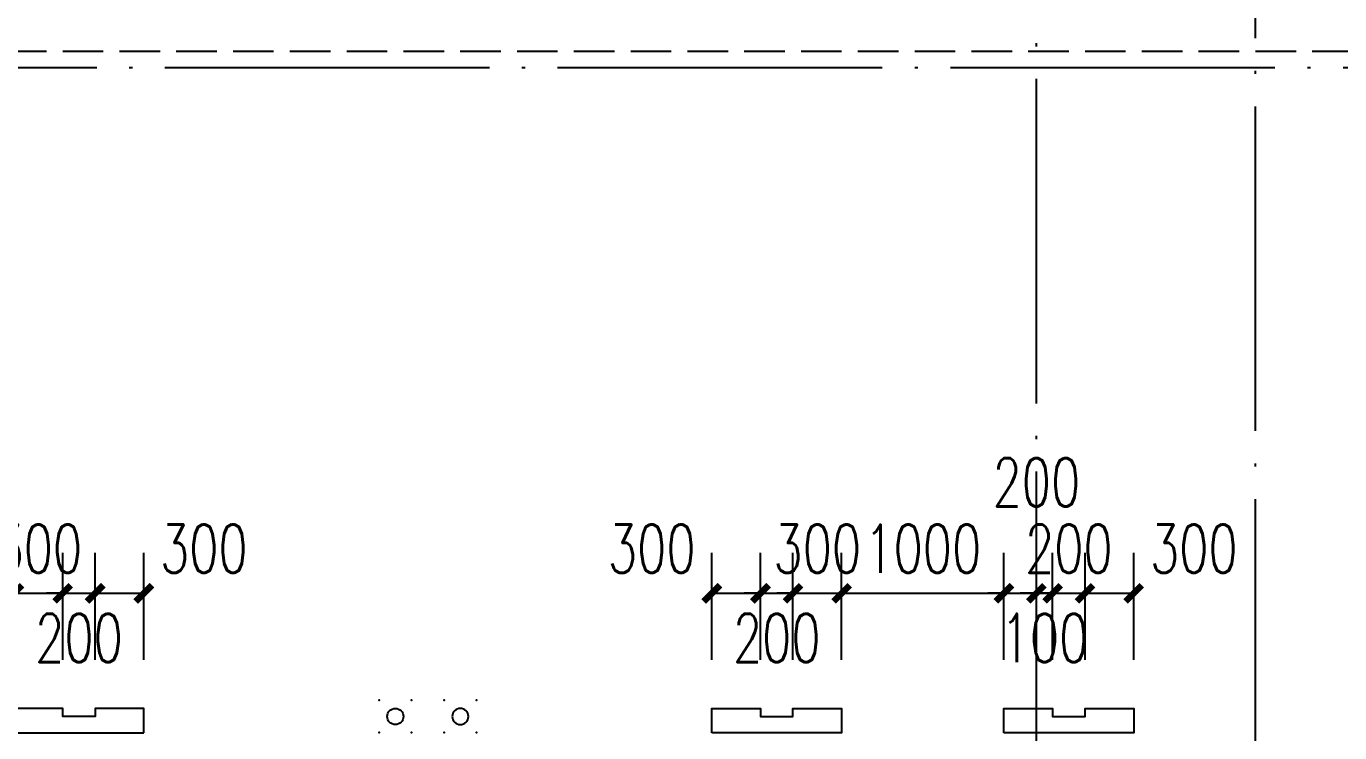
# Model space of a CAD drawing. Extents: x 41972 to 370663, y -1070170 to -56660.
# Drawn here: x 252623 to 260716, y -119387 to -115033 of the extents above; entities that cross this region are included whole.
import ezdxf

# ---------------------------------------------------------------- set-up
doc = ezdxf.new("R2010")
doc.units = 0
doc.header["$LTSCALE"] = 1000
doc.header["$MEASUREMENT"] = 0
doc.linetypes.add('DOTE', pattern=[2.42, 2, -0.2, 0.02, -0.2])
doc.linetypes.add('loutai2-osc$0$DASH', pattern=[0.35, 0.25, -0.1])
doc.layers.get('Defpoints').update_dxf_attribs({"color": 250})
for name, color, linetype in [('A-DOTE_轴线', 215, 'DOTE'), ('A-METAL_金属构件', 137, 'Continuous'), ('A-PUB_DIM_细部尺寸', 64, 'Continuous'), ('A-WALL-墙', 4, 'Continuous'), ('loutai2-osc$0$A-投影线', 5, 'loutai2-osc$0$DASH'), ('SG-BZC$0$A-立管', 6, 'Continuous')]:
    doc.layers.add(name, color=color, linetype=linetype)
doc.styles.add('_TCH_DIM_T3', font='SIMPLEX', dxfattribs={"width": 0.705882, "bigfont": 'GBCBIG.shx'})
doc.dimstyles.new('_TCH_ARCH&&100', dxfattribs={"dimtxt": 297.5, "dimasz": 100, "dimexe": 250, "dimexo": 300, "dimgap": 126.25, "dimtad": 1, "dimdec": 0, "dimzin": 0, "dimdsep": 46, "dimtxsty": '_TCH_DIM_T3', "dimblk": 'ARCHTICK', "dimcen": 0.09, "dimclrt": 7, "dimazin": 2, "dimtfac": 1, "dimtdec": 0, "dimtix": 1, "dimtmove": 2, "dimatfit": 3, "dimfxl": 100, "dimtolj": 1, "dimtzin": 0, "dimarcsym": 0})

# ---------------------------------------------------------------- blocks, each defined once
blk = doc.blocks.new('loutai2-osc')
at = {"layer": 'loutai2-osc$0$A-投影线'}
blk.add_lwpolyline([(16150, 200), (16150, 6450, 0.414214), (15500, 7100), (2600, 7100, 0.414214), (1950, 6450), (1950, 200)], format="xyb", dxfattribs=at)
blk = doc.blocks.new('SG-BZC$0$立管%%c100')
at = {"layer": 'SG-BZC$0$A-立管'}
blk.add_circle((100, -100), 50, dxfattribs=at)
for p in [(0, 0), (200, 0), (0, -200), (200, -200)]:
    blk.add_point(p, dxfattribs=at)
blk = doc.blocks.new('SG-BZC')
at = {"layer": 'SG-BZC$0$A-立管', "yscale": 0.9979199999999996, "zscale": 0.9979199999999996, "rotation": 180}
for p, xscale in [((5149.6, 11700.4), 0.9979199999999996), ((5350.4, 11700.4), -0.9979199999999996)]:
    blk.add_blockref('SG-BZC$0$立管%%c100', p, dxfattribs=dict(at, xscale=xscale))
blk = doc.blocks.new('A$C5F987C3E')
at = {"layer": 'A-DOTE_轴线'}
for p, q in [((31950, 14650), (31950, 27200)), ((33300, 4800), (33300, 27200)), ((4800, 26400), (50100, 26400))]:
    blk.add_line(p, q, dxfattribs=at)
blk = doc.blocks.new('e32')
at = {"layer": 'A-WALL-墙'}
for points in [[(93296.4, 187265.4), (93296.4, 187415.4), (92996.4, 187415.4), (92996.4, 187365.4), (92796.4, 187365.4), (92796.4, 187415.4), (92496.4, 187415.4), (92496.4, 187265.4), (93296.4, 187265.4)], [(95096.4, 187265.4), (95096.4, 187415.4), (94796.4, 187415.4), (94796.4, 187365.4), (94596.4, 187365.4), (94596.4, 187415.4), (94296.4, 187415.4), (94296.4, 187265.4), (95096.4, 187265.4)], [(98596.4, 187265.4), (98596.4, 187415.4), (98896.4, 187415.4), (98896.4, 187365.4), (99096.4, 187365.4), (99096.4, 187415.4), (99396.4, 187415.4), (99396.4, 187265.4), (98596.4, 187265.4)]]:
    blk.add_lwpolyline(points, dxfattribs=at)
blk = doc.blocks.new('_ArchTick')
at = {"color": 0, "linetype": 'ByBlock', "const_width": 0.4}
blk.add_lwpolyline([(-0.5, -0.5), (0.5, 0.5)], dxfattribs=at)
blk = doc.blocks.new('*D6454')
at = {"layer": 'A-PUB_DIM_细部尺寸', "color": 0, "lineweight": -2, "transparency": 16777216}
for p, q in [((252547, -118936.5), (252547, -118277.3)), ((252847, -118936.5), (252847, -118277.3)), ((252547, -118527.3), (252447, -118527.3)), ((252547, -118527.3), (252847, -118527.3)), ((252847, -118527.3), (252947, -118527.3))]:
    blk.add_line(p, q, dxfattribs=at)
at = {"layer": 'Defpoints', "color": 0, "transparency": 16777216}
for p in [(252847, -118527.3), (252547, -119236.5), (252847, -119236.5)]:
    blk.add_point(p, dxfattribs=at)
at = {"layer": 'A-PUB_DIM_细部尺寸', "color": 0, "lineweight": -2, "transparency": 16777216, "xscale": 100, "yscale": 100, "zscale": 100}
blk.add_blockref('_ArchTick', (252547, -118527.3), dxfattribs=at)
at = {"layer": 'A-PUB_DIM_细部尺寸', "color": 0, "lineweight": -2, "transparency": 16777216, "xscale": 100, "yscale": 100, "zscale": 100, "rotation": 180}
blk.add_blockref('_ArchTick', (252847, -118527.3), dxfattribs=at)
at = {"layer": 'A-PUB_DIM_细部尺寸', "color": 7, "transparency": 16777216, "insert": (252697, -118252.3), "char_height": 297.5, "attachment_point": 5, "style": '_TCH_DIM_T3'}
blk.add_mtext('\\A1;300', dxfattribs=at)
blk = doc.blocks.new('*D6455')
at = {"layer": 'A-PUB_DIM_细部尺寸', "color": 0, "lineweight": -2, "transparency": 16777216}
for p, q in [((252847, -118936.5), (252847, -118277.3)), ((253047, -118936.5), (253047, -118277.3)), ((252847, -118527.3), (252747, -118527.3)), ((252847, -118527.3), (253047, -118527.3)), ((253047, -118527.3), (253147, -118527.3))]:
    blk.add_line(p, q, dxfattribs=at)
at = {"layer": 'Defpoints', "color": 0, "transparency": 16777216}
for p in [(253047, -118527.3), (252847, -119236.5), (253047, -119236.5)]:
    blk.add_point(p, dxfattribs=at)
at = {"layer": 'A-PUB_DIM_细部尺寸', "color": 0, "lineweight": -2, "transparency": 16777216, "xscale": 100, "yscale": 100, "zscale": 100}
blk.add_blockref('_ArchTick', (252847, -118527.3), dxfattribs=at)
at = {"layer": 'A-PUB_DIM_细部尺寸', "color": 0, "lineweight": -2, "transparency": 16777216, "xscale": 100, "yscale": 100, "zscale": 100, "rotation": 180}
blk.add_blockref('_ArchTick', (253047, -118527.3), dxfattribs=at)
at = {"layer": 'A-PUB_DIM_细部尺寸', "color": 7, "transparency": 16777216, "insert": (252947, -118802.3), "char_height": 297.5, "attachment_point": 5, "style": '_TCH_DIM_T3'}
blk.add_mtext('\\A1;200', dxfattribs=at)
blk = doc.blocks.new('*D6456')
at = {"layer": 'A-PUB_DIM_细部尺寸', "color": 0, "lineweight": -2, "transparency": 16777216}
for p, q in [((253047, -118936.5), (253047, -118277.3)), ((253347, -118936.5), (253347, -118277.3)), ((253047, -118527.3), (253347, -118527.3))]:
    blk.add_line(p, q, dxfattribs=at)
at = {"layer": 'Defpoints', "color": 0, "transparency": 16777216}
for p in [(253347, -118527.3), (253047, -119236.5), (253347, -119236.5)]:
    blk.add_point(p, dxfattribs=at)
at = {"layer": 'A-PUB_DIM_细部尺寸', "color": 0, "lineweight": -2, "transparency": 16777216, "xscale": 100, "yscale": 100, "zscale": 100, "rotation": 180}
blk.add_blockref('_ArchTick', (253047, -118527.3), dxfattribs=at)
at = {"layer": 'A-PUB_DIM_细部尺寸', "color": 0, "lineweight": -2, "transparency": 16777216, "xscale": 100, "yscale": 100, "zscale": 100}
blk.add_blockref('_ArchTick', (253347, -118527.3), dxfattribs=at)
at = {"layer": 'A-PUB_DIM_细部尺寸', "color": 7, "transparency": 16777216, "insert": (253717, -118252.3), "char_height": 297.5, "attachment_point": 5, "style": '_TCH_DIM_T3'}
blk.add_mtext('\\A1;300', dxfattribs=at)
blk = doc.blocks.new('*D6457')
at = {"layer": 'A-PUB_DIM_细部尺寸', "color": 0, "lineweight": -2, "transparency": 16777216}
for p, q in [((259147, -118936.5), (259147, -118277.3)), ((259447, -118936.5), (259447, -118277.3)), ((259147, -118527.3), (259447, -118527.3))]:
    blk.add_line(p, q, dxfattribs=at)
at = {"layer": 'Defpoints', "color": 0, "transparency": 16777216}
for p in [(259447, -118527.3), (259147, -119236.5), (259447, -119236.5)]:
    blk.add_point(p, dxfattribs=at)
at = {"layer": 'A-PUB_DIM_细部尺寸', "color": 0, "lineweight": -2, "transparency": 16777216, "xscale": 100, "yscale": 100, "zscale": 100, "rotation": 180}
blk.add_blockref('_ArchTick', (259147, -118527.3), dxfattribs=at)
at = {"layer": 'A-PUB_DIM_细部尺寸', "color": 0, "lineweight": -2, "transparency": 16777216, "xscale": 100, "yscale": 100, "zscale": 100}
blk.add_blockref('_ArchTick', (259447, -118527.3), dxfattribs=at)
at = {"layer": 'A-PUB_DIM_细部尺寸', "color": 7, "transparency": 16777216, "insert": (259817, -118252.3), "char_height": 297.5, "attachment_point": 5, "style": '_TCH_DIM_T3'}
blk.add_mtext('\\A1;300', dxfattribs=at)
blk = doc.blocks.new('*D6458')
at = {"layer": 'A-PUB_DIM_细部尺寸', "color": 0, "lineweight": -2, "transparency": 16777216}
for p, q in [((258947, -118936.5), (258947, -118277.3)), ((259147, -118936.5), (259147, -118277.3)), ((258947, -118527.3), (258847, -118527.3)), ((258947, -118527.3), (259147, -118527.3)), ((259147, -118527.3), (259247, -118527.3))]:
    blk.add_line(p, q, dxfattribs=at)
at = {"layer": 'Defpoints', "color": 0, "transparency": 16777216}
for p in [(259147, -118527.3), (258947, -119236.5), (259147, -119236.5)]:
    blk.add_point(p, dxfattribs=at)
at = {"layer": 'A-PUB_DIM_细部尺寸', "color": 0, "lineweight": -2, "transparency": 16777216, "xscale": 100, "yscale": 100, "zscale": 100}
blk.add_blockref('_ArchTick', (258947, -118527.3), dxfattribs=at)
at = {"layer": 'A-PUB_DIM_细部尺寸', "color": 0, "lineweight": -2, "transparency": 16777216, "xscale": 100, "yscale": 100, "zscale": 100, "rotation": 180}
blk.add_blockref('_ArchTick', (259147, -118527.3), dxfattribs=at)
at = {"layer": 'A-PUB_DIM_细部尺寸', "color": 7, "transparency": 16777216, "insert": (259047, -118252.3), "char_height": 297.5, "attachment_point": 5, "style": '_TCH_DIM_T3'}
blk.add_mtext('\\A1;200', dxfattribs=at)
blk = doc.blocks.new('*D6459')
at = {"layer": 'A-PUB_DIM_细部尺寸', "color": 0, "lineweight": -2, "transparency": 16777216}
for p, q in [((258847, -118936.5), (258847, -118277.3)), ((258947, -118936.5), (258947, -118277.3)), ((258847, -118527.3), (258747, -118527.3)), ((258847, -118527.3), (258947, -118527.3)), ((258947, -118527.3), (259047, -118527.3))]:
    blk.add_line(p, q, dxfattribs=at)
at = {"layer": 'Defpoints', "color": 0, "transparency": 16777216}
for p in [(258947, -118527.3), (258847, -119236.5), (258947, -119236.5)]:
    blk.add_point(p, dxfattribs=at)
at = {"layer": 'A-PUB_DIM_细部尺寸', "color": 0, "lineweight": -2, "transparency": 16777216, "xscale": 100, "yscale": 100, "zscale": 100}
blk.add_blockref('_ArchTick', (258847, -118527.3), dxfattribs=at)
at = {"layer": 'A-PUB_DIM_细部尺寸', "color": 0, "lineweight": -2, "transparency": 16777216, "xscale": 100, "yscale": 100, "zscale": 100, "rotation": 180}
blk.add_blockref('_ArchTick', (258947, -118527.3), dxfattribs=at)
at = {"layer": 'A-PUB_DIM_细部尺寸', "color": 7, "transparency": 16777216, "insert": (258897, -118802.3), "char_height": 297.5, "attachment_point": 5, "style": '_TCH_DIM_T3'}
blk.add_mtext('\\A1;100', dxfattribs=at)
blk = doc.blocks.new('*D6460')
at = {"layer": 'A-PUB_DIM_细部尺寸', "color": 0, "lineweight": -2, "transparency": 16777216}
for p, q in [((258647, -118936.5), (258647, -118277.3)), ((258847, -118936.5), (258847, -118277.3)), ((258647, -118527.3), (258547, -118527.3)), ((258647, -118527.3), (258847, -118527.3)), ((258847, -118527.3), (258947, -118527.3))]:
    blk.add_line(p, q, dxfattribs=at)
at = {"layer": 'Defpoints', "color": 0, "transparency": 16777216}
for p in [(258847, -118527.3), (258647, -119236.5), (258847, -119236.5)]:
    blk.add_point(p, dxfattribs=at)
at = {"layer": 'A-PUB_DIM_细部尺寸', "color": 0, "lineweight": -2, "transparency": 16777216, "xscale": 100, "yscale": 100, "zscale": 100}
blk.add_blockref('_ArchTick', (258647, -118527.3), dxfattribs=at)
at = {"layer": 'A-PUB_DIM_细部尺寸', "color": 0, "lineweight": -2, "transparency": 16777216, "xscale": 100, "yscale": 100, "zscale": 100, "rotation": 180}
blk.add_blockref('_ArchTick', (258847, -118527.3), dxfattribs=at)
at = {"layer": 'A-PUB_DIM_细部尺寸', "color": 7, "transparency": 16777216, "insert": (258847, -117842.8), "char_height": 297.5, "attachment_point": 5, "style": '_TCH_DIM_T3'}
blk.add_mtext('\\A1;200', dxfattribs=at)
blk = doc.blocks.new('*D6461')
at = {"layer": 'A-PUB_DIM_细部尺寸', "color": 0, "lineweight": -2, "transparency": 16777216}
for p, q in [((257647, -118936.5), (257647, -118277.3)), ((258647, -118936.5), (258647, -118277.3)), ((257647, -118527.3), (258647, -118527.3))]:
    blk.add_line(p, q, dxfattribs=at)
at = {"layer": 'Defpoints', "color": 0, "transparency": 16777216}
for p in [(258647, -118527.3), (257647, -119236.5), (258647, -119236.5)]:
    blk.add_point(p, dxfattribs=at)
at = {"layer": 'A-PUB_DIM_细部尺寸', "color": 0, "lineweight": -2, "transparency": 16777216, "xscale": 100, "yscale": 100, "zscale": 100, "rotation": 180}
blk.add_blockref('_ArchTick', (257647, -118527.3), dxfattribs=at)
at = {"layer": 'A-PUB_DIM_细部尺寸', "color": 0, "lineweight": -2, "transparency": 16777216, "xscale": 100, "yscale": 100, "zscale": 100}
blk.add_blockref('_ArchTick', (258647, -118527.3), dxfattribs=at)
at = {"layer": 'A-PUB_DIM_细部尺寸', "color": 7, "transparency": 16777216, "insert": (258147, -118252.3), "char_height": 297.5, "attachment_point": 5, "style": '_TCH_DIM_T3'}
blk.add_mtext('\\A1;1000', dxfattribs=at)
blk = doc.blocks.new('*D6462')
at = {"layer": 'A-PUB_DIM_细部尺寸', "color": 0, "lineweight": -2, "transparency": 16777216}
for p, q in [((257347, -118936.5), (257347, -118277.3)), ((257647, -118936.5), (257647, -118277.3)), ((257347, -118527.3), (257247, -118527.3)), ((257347, -118527.3), (257647, -118527.3)), ((257647, -118527.3), (257747, -118527.3))]:
    blk.add_line(p, q, dxfattribs=at)
at = {"layer": 'Defpoints', "color": 0, "transparency": 16777216}
for p in [(257647, -118527.3), (257347, -119236.5), (257647, -119236.5)]:
    blk.add_point(p, dxfattribs=at)
at = {"layer": 'A-PUB_DIM_细部尺寸', "color": 0, "lineweight": -2, "transparency": 16777216, "xscale": 100, "yscale": 100, "zscale": 100}
blk.add_blockref('_ArchTick', (257347, -118527.3), dxfattribs=at)
at = {"layer": 'A-PUB_DIM_细部尺寸', "color": 0, "lineweight": -2, "transparency": 16777216, "xscale": 100, "yscale": 100, "zscale": 100, "rotation": 180}
blk.add_blockref('_ArchTick', (257647, -118527.3), dxfattribs=at)
at = {"layer": 'A-PUB_DIM_细部尺寸', "color": 7, "transparency": 16777216, "insert": (257497, -118252.3), "char_height": 297.5, "attachment_point": 5, "style": '_TCH_DIM_T3'}
blk.add_mtext('\\A1;300', dxfattribs=at)
blk = doc.blocks.new('*D6463')
at = {"layer": 'A-PUB_DIM_细部尺寸', "color": 0, "lineweight": -2, "transparency": 16777216}
for p, q in [((257147, -118936.5), (257147, -118277.3)), ((257347, -118936.5), (257347, -118277.3)), ((257147, -118527.3), (257047, -118527.3)), ((257147, -118527.3), (257347, -118527.3)), ((257347, -118527.3), (257447, -118527.3))]:
    blk.add_line(p, q, dxfattribs=at)
at = {"layer": 'Defpoints', "color": 0, "transparency": 16777216}
for p in [(257347, -118527.3), (257147, -119236.5), (257347, -119236.5)]:
    blk.add_point(p, dxfattribs=at)
at = {"layer": 'A-PUB_DIM_细部尺寸', "color": 0, "lineweight": -2, "transparency": 16777216, "xscale": 100, "yscale": 100, "zscale": 100}
blk.add_blockref('_ArchTick', (257147, -118527.3), dxfattribs=at)
at = {"layer": 'A-PUB_DIM_细部尺寸', "color": 0, "lineweight": -2, "transparency": 16777216, "xscale": 100, "yscale": 100, "zscale": 100, "rotation": 180}
blk.add_blockref('_ArchTick', (257347, -118527.3), dxfattribs=at)
at = {"layer": 'A-PUB_DIM_细部尺寸', "color": 7, "transparency": 16777216, "insert": (257247, -118802.3), "char_height": 297.5, "attachment_point": 5, "style": '_TCH_DIM_T3'}
blk.add_mtext('\\A1;200', dxfattribs=at)
blk = doc.blocks.new('*D6464')
at = {"layer": 'A-PUB_DIM_细部尺寸', "color": 0, "lineweight": -2, "transparency": 16777216}
for p, q in [((256847, -118936.5), (256847, -118277.3)), ((257147, -118936.5), (257147, -118277.3)), ((256847, -118527.3), (257147, -118527.3))]:
    blk.add_line(p, q, dxfattribs=at)
at = {"layer": 'Defpoints', "color": 0, "transparency": 16777216}
for p in [(257147, -118527.3), (256847, -119236.5), (257147, -119236.5)]:
    blk.add_point(p, dxfattribs=at)
at = {"layer": 'A-PUB_DIM_细部尺寸', "color": 0, "lineweight": -2, "transparency": 16777216, "xscale": 100, "yscale": 100, "zscale": 100, "rotation": 180}
blk.add_blockref('_ArchTick', (256847, -118527.3), dxfattribs=at)
at = {"layer": 'A-PUB_DIM_细部尺寸', "color": 0, "lineweight": -2, "transparency": 16777216, "xscale": 100, "yscale": 100, "zscale": 100}
blk.add_blockref('_ArchTick', (257147, -118527.3), dxfattribs=at)
at = {"layer": 'A-PUB_DIM_细部尺寸', "color": 7, "transparency": 16777216, "insert": (256477, -118252.3), "char_height": 297.5, "attachment_point": 5, "style": '_TCH_DIM_T3'}
blk.add_mtext('\\A1;300', dxfattribs=at)
blk = doc.blocks.new('7d')
at = {"layer": 'A-PUB_DIM_细部尺寸'}
for base, p1, p2, picture, middle in [((258847, -118527.3), (258647, -119236.5), (258847, -119236.5), '*D6460', (258847, -117842.8)), ((253347, -118527.3), (253047, -119236.5), (253347, -119236.5), '*D6456', (253717, -118252.3)), ((257147, -118527.3), (256847, -119236.5), (257147, -119236.5), '*D6464', (256477, -118252.3)), ((259447, -118527.3), (259147, -119236.5), (259447, -119236.5), '*D6457', (259817, -118252.3)), ((253047, -118527.3), (252847, -119236.5), (253047, -119236.5), '*D6455', (252947, -118802.3)), ((257347, -118527.3), (257147, -119236.5), (257347, -119236.5), '*D6463', (257247, -118802.3)), ((258947, -118527.3), (258847, -119236.5), (258947, -119236.5), '*D6459', (258897, -118802.3))]:
    dim = blk.add_linear_dim(base=base, p1=p1, p2=p2, angle=0, dimstyle='_TCH_ARCH&&100', dxfattribs=at)
    dim.commit()
    dim.dimension.update_dxf_attribs({"geometry": picture, "text_midpoint": middle, "dimtype": 161})
for p1, p2, picture, middle in [((252547, -119236.5), (252847, -119236.5), '*D6454', (252697, -118252.3)), ((257347, -119236.5), (257647, -119236.5), '*D6462', (257497, -118252.3)), ((257647, -119236.5), (258647, -119236.5), '*D6461', (258147, -118252.3)), ((258947, -119236.5), (259147, -119236.5), '*D6458', (259047, -118252.3))]:
    dim = blk.add_aligned_dim(p1=p1, p2=p2, distance=709.3, dimstyle='_TCH_ARCH&&100', dxfattribs=at)
    dim.commit()
    dim.dimension.update_dxf_attribs({"geometry": picture, "text_midpoint": middle})

msp = doc.modelspace()

# ---------------------------------------------------------------- block references
for name, p in [('A$C5F987C3E', (226897, -141686.5)), ('7d', (0, 0))]:
    msp.add_blockref(name, p)
at = {"xscale": -1}
for name, p in [('loutai2-osc', (264147, -122286.5)), ('SG-BZC', (260347, -131086.5))]:
    msp.add_blockref(name, p, dxfattribs=at)
at = {"layer": 'A-METAL_金属构件', "xscale": -1}
msp.add_blockref('e32', (351943.4, -306652), dxfattribs=at)

doc.saveas('drawing.dxf')
